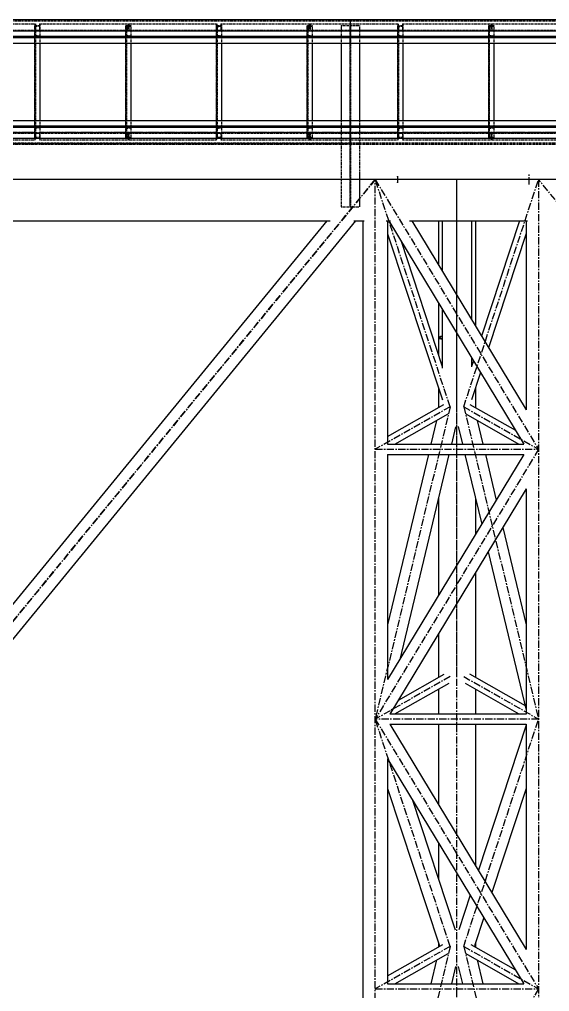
# Model space of a CAD drawing. Header units: millimetres. Extents: x 5143 to 30813, y 232 to 21408.
# Drawn here: x 17973 to 18557, y 5006 to 6077 of the extents above; entities that cross this region are included whole.
import ezdxf

# ---------------------------------------------------------------- set-up
doc = ezdxf.new("R2010")
doc.units = ezdxf.units.MM
doc.header["$LTSCALE"] = 0.25
for name, pattern in [('CENTER', [50.8, 31.75, -6.35, 6.35, -6.35]), ('XKITLINE00', [0]), ('XKITLINE02', [4, 2, -2]), ('XKITLINE03', [6, 3, -1, 1, -1])]:
    doc.linetypes.add(name, pattern=pattern)

msp = doc.modelspace()

# ---------------------------------------------------------------- linework, layer by layer
at = {"color": 7, "linetype": 'XKITLINE00'}
for p, q in [((17635, 6076.7), (18337.5, 6076.7)), ((18337.5, 6076.7), (18337.5, 6056.7)), ((18337.5, 6076.7), (18937.5, 6076.7)), ((18337.5, 6076.7), (18337.5, 6056.7)), ((17635, 6056.7), (18337.5, 6056.7)), ((18337.5, 6056.7), (18337.5, 6050.5)), ((18337.5, 6056.7), (18937.5, 6056.7)), ((18337.5, 6056.7), (18337.5, 6050.5)), ((17635, 6050.5), (18337.5, 6050.5)), ((17990, 6050.5), (17990, 5965.5)), ((17995.5, 6050.5), (17995.5, 5965.5)), ((18090, 6050.5), (18090, 5965.5)), ((18095.5, 6050.5), (18095.5, 5965.5)), ((18190, 6050.5), (18190, 5965.5)), ((18195.5, 6050.5), (18195.5, 5965.5)), ((18290, 6050.5), (18290, 5965.5)), ((18295.5, 6050.5), (18295.5, 5965.5)), ((18327.5, 6050.5), (18327.5, 5965.5)), ((18337.5, 6050.5), (18937.5, 6050.5)), ((18347.5, 6050.5), (18347.5, 5965.5)), ((18390, 6050.5), (18390, 5965.5)), ((18395.5, 6050.5), (18395.5, 5965.5)), ((18490, 6050.5), (18490, 5965.5)), ((18495.5, 6050.5), (18495.5, 5965.5)), ((17635, 5965.5), (18337.5, 5965.5)), ((17673.7, 5959.3), (18337.5, 5959.3)), ((18337.5, 5965.5), (18937.5, 5965.5)), ((18337.5, 5965.5), (18337.5, 5959.3)), ((18337.5, 5965.5), (18337.5, 5959.3)), ((18337.5, 5959.3), (18937.5, 5959.3)), ((18337.5, 5959.3), (18337.5, 5946)), ((18337.5, 5959.3), (18337.5, 5946))]:
    msp.add_line(p, q, dxfattribs=at)
at = {"color": 3, "linetype": 'XKITLINE02'}
for p, q in [((17635, 6075.8), (18337.5, 6075.8)), ((17635, 6075.3), (18337.5, 6075.3)), ((18337.5, 6075.8), (18937.5, 6075.8)), ((18337.5, 6075.3), (18937.5, 6075.3)), ((17892.7, 6072), (17990.4, 6072)), ((17892.7, 6064), (17995.6, 6064)), ((17893.3, 6064.8), (17995.6, 6064.8)), ((17989.7, 6064.8), (17989.7, 6064)), ((17989.7, 6064.8), (18092.2, 6064.8)), ((17989.7, 6064), (18092.7, 6064)), ((17989.8, 6072), (17989.8, 6064)), ((17990, 6070), (17990, 5946)), ((17990, 6070), (17990, 6050.5)), ((17990, 6070), (17995.5, 6070)), ((17990, 6070), (17995.5, 6070)), ((17990, 6070), (17990, 6058)), ((17990.4, 6072), (17990.4, 6064.8)), ((17990.7, 6070), (17990.7, 5946)), ((17995.5, 6069.3), (17990.7, 6068.9)), ((17990.7, 6068.9), (17990.7, 6059)), ((17994.9, 6072), (17994.9, 6064.8)), ((17994.9, 6072), (18092.7, 6072)), ((17995.5, 6072), (17995.5, 6064)), ((17995.5, 6070), (17995.5, 5946)), ((17995.5, 6070), (17995.5, 6050.5)), ((17995.5, 6070), (17995.5, 6069.3)), ((17995.6, 6064.8), (17995.6, 6064)), ((18086.9, 6064.8), (18086.9, 6064)), ((18090, 6070), (18090, 5946)), ((18090, 6070), (18090, 6050.5)), ((18090, 6070), (18095.5, 6070)), ((18090, 6070), (18095.5, 6070)), ((18090, 6070), (18090, 6058)), ((18090, 6064), (18092.7, 6064)), ((18090.7, 6070), (18090.7, 5946)), ((18090.7, 6068.9), (18095.5, 6069.3)), ((18090.7, 6068.9), (18090.7, 6059)), ((18092.2, 6072), (18092.2, 6064.8)), ((18092.7, 6072), (18190.4, 6072)), ((18092.7, 6072), (18092.7, 6064)), ((18092.7, 6072), (18092.7, 6064)), ((18092.7, 6064), (18195.6, 6064)), ((18093.3, 6072), (18093.3, 6064.8)), ((18093.3, 6064.8), (18195.6, 6064.8)), ((18095.5, 6070), (18095.5, 5946)), ((18095.5, 6070), (18095.5, 6050.5)), ((18095.5, 6070), (18095.5, 6069.3)), ((18098.6, 6064.8), (18098.6, 6064)), ((18189.7, 6064.8), (18189.7, 6064)), ((18189.7, 6064.8), (18292.2, 6064.8)), ((18189.7, 6064), (18292.7, 6064)), ((18189.8, 6072), (18189.8, 6064)), ((18190, 6070), (18190, 5946)), ((18190, 6070), (18190, 6050.5)), ((18190, 6070), (18195.5, 6070)), ((18190, 6070), (18195.5, 6070)), ((18190, 6070), (18190, 6058)), ((18190.4, 6072), (18190.4, 6064.8)), ((18190.7, 6070), (18190.7, 5946)), ((18190.7, 6068.9), (18195.5, 6069.3)), ((18190.7, 6068.9), (18190.7, 6059)), ((18194.9, 6072), (18194.9, 6064.8)), ((18194.9, 6072), (18292.7, 6072)), ((18195.5, 6072), (18195.5, 6064)), ((18195.5, 6070), (18195.5, 5946)), ((18195.5, 6070), (18195.5, 6050.5)), ((18195.5, 6070), (18195.5, 6069.3)), ((18195.6, 6064.8), (18195.6, 6064)), ((18286.9, 6064.8), (18286.9, 6064)), ((18290, 6070), (18290, 5946)), ((18290, 6070), (18290, 6050.5)), ((18290, 6070), (18295.5, 6070)), ((18290, 6070), (18295.5, 6070)), ((18290, 6070), (18290, 6058)), ((18290, 6064), (18292.7, 6064)), ((18290.7, 6070), (18290.7, 5946)), ((18290.7, 6068.9), (18295.5, 6069.3)), ((18290.7, 6068.9), (18290.7, 6059)), ((18292.2, 6072), (18292.2, 6064.8)), ((18292.7, 6072), (18337.5, 6072)), ((18292.7, 6072), (18292.7, 6064)), ((18292.7, 6072), (18292.7, 6064)), ((18292.7, 6064), (18395.6, 6064)), ((18293.3, 6072), (18293.3, 6064.8)), ((18293.3, 6064.8), (18395.6, 6064.8)), ((18295.5, 6070), (18295.5, 5946)), ((18295.5, 6070), (18295.5, 6050.5)), ((18295.5, 6070), (18295.5, 6069.3)), ((18298.6, 6064.8), (18298.6, 6064)), ((18327.5, 6070), (18347.5, 6070)), ((18327.5, 6070), (18327.5, 6050.5)), ((18337.2, 6070), (18337.2, 5870.3)), ((18337.5, 6072), (18390.4, 6072)), ((18337.5, 6064.8), (18395.6, 6064.8)), ((18337.5, 6064), (18389.8, 6064)), ((18337.8, 6070), (18337.8, 5870.3)), ((18347.5, 6070), (18347.5, 6050.5)), ((18389.7, 6064.8), (18389.7, 6064)), ((18389.7, 6064.8), (18492.2, 6064.8)), ((18389.7, 6064), (18492.7, 6064)), ((18389.8, 6072), (18389.8, 6064)), ((18390, 6070), (18395.5, 6070)), ((18390, 6070), (18390, 6058)), ((18390, 6070), (18390, 5946)), ((18390, 6070), (18390, 6050.5)), ((18390, 6070), (18395.5, 6070)), ((18390.4, 6072), (18390.4, 6064.8)), ((18390.7, 6070), (18390.7, 5946)), ((18390.7, 6068.9), (18395.5, 6069.3)), ((18390.7, 6068.9), (18390.7, 6059)), ((18394.9, 6072), (18394.9, 6064.8)), ((18394.9, 6072), (18492.7, 6072)), ((18395.5, 6072), (18395.5, 6064)), ((18395.5, 6070), (18395.5, 6069.3)), ((18395.5, 6070), (18395.5, 5946)), ((18395.5, 6070), (18395.5, 6050.5)), ((18395.6, 6064.8), (18395.6, 6064)), ((18486.9, 6064.8), (18486.9, 6064)), ((18490, 6070), (18495.5, 6070)), ((18490, 6070), (18490, 6058)), ((18490, 6070), (18490, 5946)), ((18490, 6070), (18490, 6050.5)), ((18490, 6070), (18495.5, 6070)), ((18490, 6064), (18492.7, 6064)), ((18490.7, 6070), (18490.7, 5946)), ((18490.7, 6068.9), (18495.5, 6069.3)), ((18490.7, 6068.9), (18490.7, 6059)), ((18492.2, 6072), (18492.2, 6064.8)), ((18492.7, 6072), (18590.4, 6072)), ((18492.7, 6072), (18492.7, 6064)), ((18492.7, 6072), (18492.7, 6064)), ((18492.7, 6064), (18595.6, 6064)), ((18493.3, 6072), (18493.3, 6064.8)), ((18493.3, 6064.8), (18595.6, 6064.8)), ((18495.5, 6070), (18495.5, 6069.3)), ((18495.5, 6070), (18495.5, 5946)), ((18495.5, 6070), (18495.5, 6050.5)), ((18498.6, 6064.8), (18498.6, 6064)), ((17635, 6058.1), (18337.5, 6058.1)), ((17635, 6058), (18337.5, 6058)), ((17635, 6057.5), (18337.5, 6057.5)), ((17635, 6057.1), (18337.5, 6057.1)), ((17990, 6058), (17995.5, 6058)), ((17990.7, 6059), (17995.5, 6058.7)), ((17995.5, 6058.7), (17995.5, 6058)), ((18090, 6058), (18095.5, 6058)), ((18090.7, 6059), (18095.5, 6058.7)), ((18095.5, 6058.7), (18095.5, 6058)), ((18190, 6058), (18195.5, 6058)), ((18190.7, 6059), (18195.5, 6058.7)), ((18195.5, 6058.7), (18195.5, 6058)), ((18290, 6058), (18295.5, 6058)), ((18290.7, 6059), (18295.5, 6058.7)), ((18295.5, 6058.7), (18295.5, 6058)), ((18337.5, 6058.1), (18937.5, 6058.1)), ((18337.5, 6058), (18937.5, 6058)), ((18337.5, 6058), (18337.5, 6056.7)), ((18337.5, 6058), (18337.5, 6056.7)), ((18337.5, 6057.5), (18937.5, 6057.5)), ((18337.5, 6057.1), (18937.5, 6057.1)), ((18390, 6058), (18395.5, 6058)), ((18390.7, 6059), (18395.5, 6058.7)), ((18395.5, 6058.7), (18395.5, 6058)), ((18490, 6058), (18495.5, 6058)), ((18490.7, 6059), (18495.5, 6058.7)), ((18495.5, 6058.7), (18495.5, 6058)), ((17635, 5958.8), (18337.5, 5958.8)), ((17673.7, 5958), (18337.5, 5958)), ((17674.5, 5958.4), (18337.5, 5958.4)), ((17675.1, 5957.9), (18337.5, 5957.9)), ((17990, 5958), (17995.5, 5958)), ((17990, 5958), (17990, 5946)), ((17995.5, 5957.3), (17990.7, 5956.9)), ((17990.7, 5956.9), (17990.7, 5947)), ((17995.5, 5958), (17995.5, 5957.3)), ((18090, 5958), (18095.5, 5958)), ((18090, 5958), (18090, 5946)), ((18090.7, 5956.9), (18095.5, 5957.3)), ((18090.7, 5956.9), (18090.7, 5947)), ((18095.5, 5958), (18095.5, 5957.3)), ((18190, 5958), (18195.5, 5958)), ((18190, 5958), (18190, 5946)), ((18190.7, 5956.9), (18195.5, 5957.3)), ((18190.7, 5956.9), (18190.7, 5947)), ((18195.5, 5958), (18195.5, 5957.3)), ((18290, 5958), (18295.5, 5958)), ((18290, 5958), (18290, 5946)), ((18290.7, 5956.9), (18295.5, 5957.3)), ((18290.7, 5956.9), (18290.7, 5947)), ((18295.5, 5958), (18295.5, 5957.3)), ((18327.5, 5965.5), (18327.5, 5870.3)), ((18337.5, 5959.3), (18337.5, 5958)), ((18337.5, 5959.3), (18337.5, 5958)), ((18337.5, 5958.8), (18937.5, 5958.8)), ((18337.5, 5958.4), (18937.5, 5958.4)), ((18337.5, 5958), (18937.5, 5958)), ((18337.5, 5957.9), (18937.5, 5957.9)), ((18347.5, 5965.5), (18347.5, 5870.3)), ((18390, 5958), (18395.5, 5958)), ((18390, 5958), (18390, 5946)), ((18390.7, 5956.9), (18395.5, 5957.3)), ((18390.7, 5956.9), (18390.7, 5947)), ((18395.5, 5958), (18395.5, 5957.3)), ((18490, 5958), (18495.5, 5958)), ((18490, 5958), (18490, 5946)), ((18490.7, 5956.9), (18495.5, 5957.3)), ((18490.7, 5956.9), (18490.7, 5947)), ((18495.5, 5958), (18495.5, 5957.3)), ((17892.7, 5952), (17995.6, 5952)), ((17893.3, 5951.2), (17995.6, 5951.2)), ((17989.7, 5952), (18092.7, 5952)), ((17989.7, 5952), (17989.7, 5951.2)), ((17989.7, 5951.2), (18092.2, 5951.2)), ((17989.8, 5952), (17989.8, 5944)), ((17990, 5946), (17995.5, 5946)), ((17990, 5946), (17995.5, 5946)), ((17990.4, 5951.2), (17990.4, 5944)), ((17990.7, 5947), (17995.5, 5946.7)), ((17994.9, 5951.2), (17994.9, 5944)), ((17995.5, 5952), (17995.5, 5944)), ((17995.5, 5946.7), (17995.5, 5946)), ((17995.6, 5952), (17995.6, 5951.2)), ((18086.9, 5952), (18086.9, 5951.2)), ((18090, 5946), (18095.5, 5946)), ((18090, 5946), (18095.5, 5946)), ((18090.7, 5947), (18095.5, 5946.7)), ((18092.2, 5951.2), (18092.2, 5944)), ((18092.7, 5952), (18195.6, 5952)), ((18092.7, 5952), (18092.7, 5944)), ((18092.7, 5952), (18092.7, 5944)), ((18093.3, 5951.2), (18195.6, 5951.2)), ((18093.3, 5951.2), (18093.3, 5944)), ((18095.5, 5946.7), (18095.5, 5946)), ((18098.6, 5952), (18098.6, 5951.2)), ((18189.7, 5952), (18292.7, 5952)), ((18189.7, 5952), (18189.7, 5951.2)), ((18189.7, 5951.2), (18292.2, 5951.2)), ((18189.8, 5952), (18189.8, 5944)), ((18190, 5946), (18195.5, 5946)), ((18190, 5946), (18195.5, 5946)), ((18190.4, 5951.2), (18190.4, 5944)), ((18190.7, 5947), (18195.5, 5946.7)), ((18194.9, 5951.2), (18194.9, 5944)), ((18195.5, 5952), (18195.5, 5944)), ((18195.5, 5946.7), (18195.5, 5946)), ((18195.6, 5952), (18195.6, 5951.2)), ((18286.9, 5952), (18286.9, 5951.2)), ((18290, 5946), (18295.5, 5946)), ((18290, 5946), (18295.5, 5946)), ((18290.7, 5947), (18295.5, 5946.7)), ((18292.2, 5951.2), (18292.2, 5944)), ((18292.7, 5952), (18395.6, 5952)), ((18292.7, 5952), (18292.7, 5944)), ((18292.7, 5952), (18292.7, 5944)), ((18293.3, 5951.2), (18395.6, 5951.2)), ((18293.3, 5951.2), (18293.3, 5944)), ((18295.5, 5946.7), (18295.5, 5946)), ((18298.6, 5952), (18298.6, 5951.2)), ((18337.5, 5946), (18337.5, 5939.3)), ((18337.5, 5946), (18337.5, 5939.3)), ((18389.7, 5952), (18492.7, 5952)), ((18389.7, 5952), (18389.7, 5951.2)), ((18389.7, 5951.2), (18492.2, 5951.2)), ((18389.8, 5952), (18389.8, 5944)), ((18390, 5946), (18395.5, 5946)), ((18390, 5946), (18395.5, 5946)), ((18390.4, 5951.2), (18390.4, 5944)), ((18390.7, 5947), (18395.5, 5946.7)), ((18394.9, 5951.2), (18394.9, 5944)), ((18395.5, 5952), (18395.5, 5944)), ((18395.5, 5946.7), (18395.5, 5946)), ((18395.6, 5952), (18395.6, 5951.2)), ((18486.9, 5952), (18486.9, 5951.2)), ((18490, 5946), (18495.5, 5946)), ((18490, 5946), (18495.5, 5946)), ((18490.7, 5947), (18495.5, 5946.7)), ((18492.2, 5951.2), (18492.2, 5944)), ((18492.7, 5952), (18595.6, 5952)), ((18492.7, 5952), (18492.7, 5944)), ((18492.7, 5952), (18492.7, 5944)), ((18493.3, 5951.2), (18595.6, 5951.2)), ((18493.3, 5951.2), (18493.3, 5944)), ((18495.5, 5946.7), (18495.5, 5946)), ((18498.6, 5952), (18498.6, 5951.2)), ((17692.3, 5940.7), (18337.5, 5940.7)), ((17692.8, 5940.1), (18337.5, 5940.1)), ((17693.7, 5939.3), (18337.5, 5939.3)), ((17892.7, 5944), (17990.4, 5944)), ((17994.9, 5944), (18092.7, 5944)), ((18092.7, 5944), (18190.4, 5944)), ((18194.9, 5944), (18292.7, 5944)), ((18292.7, 5944), (18390.4, 5944)), ((18337.5, 5940.7), (18937.5, 5940.7)), ((18337.5, 5940.1), (18937.5, 5940.1)), ((18337.5, 5939.3), (18937.5, 5939.3)), ((18394.9, 5944), (18492.7, 5944)), ((18492.7, 5944), (18590.4, 5944)), ((18347.5, 5905.8), (18347.5, 5870.3)), ((18327.5, 5870.3), (18347.5, 5870.3))]:
    msp.add_line(p, q, dxfattribs=at)
at = {"color": 1, "linetype": 'XKITLINE03'}
for p, q in [((17635, 6064), (18337.5, 6064)), ((17892.7, 6064), (17989.8, 6064)), ((17990, 5946), (17990, 6070)), ((17995.5, 6064), (18092.7, 6064)), ((18090, 5946), (18090, 6070)), ((18092.7, 6064), (18189.8, 6064)), ((18190, 5946), (18190, 6070)), ((18195.5, 6064), (18292.7, 6064)), ((18290, 5946), (18290, 6070)), ((18292.7, 6064), (18389.8, 6064)), ((18337.5, 5870.3), (18337.5, 6070)), ((18337.5, 6064), (18937.5, 6064)), ((18390, 5946), (18390, 6070)), ((18395.5, 6064), (18492.7, 6064)), ((18490, 5946), (18490, 6070)), ((18492.7, 6064), (18589.8, 6064)), ((18337.5, 6058), (17635, 6058)), ((18937.5, 6058), (18337.5, 6058)), ((17635, 5958), (18337.5, 5958)), ((18337.5, 5958), (18937.5, 5958)), ((17989.8, 5952), (17892.7, 5952)), ((18092.7, 5952), (17995.5, 5952)), ((18189.8, 5952), (18092.7, 5952)), ((18292.7, 5952), (18195.5, 5952)), ((18389.8, 5952), (18292.7, 5952)), ((18337.5, 5952), (18937.5, 5952)), ((18492.7, 5952), (18395.5, 5952)), ((18589.8, 5952), (18492.7, 5952))]:
    msp.add_line(p, q, dxfattribs=at)
at = {"color": 8, "linetype": 'XKITLINE00'}
for p, q in [((17635, 5946), (20275, 5946)), ((17635, 5854.6), (18315.4, 5854.6)), ((18311.7, 5854.6), (17635, 5029.6)), ((18311.7, 5854.6), (17635, 5029.6)), ((18343.3, 5854.6), (17650.5, 5010.1)), ((18343.3, 5854.6), (17650.5, 5010.1)), ((18341.4, 5854.6), (18352.8, 5854.6)), ((18351.3, 5854.6), (18351.3, 4780.4)), ((18377.2, 5854.6), (18381.7, 5854.6)), ((18378.6, 5854.6), (18378.6, 5608.6)), ((18379.9, 5854.6), (18528.8, 5608.6)), ((18402.7, 5854.6), (18532.8, 5854.6)), ((18405.4, 5854.6), (18531.3, 5646.6)), ((18434.7, 5854.6), (18434.7, 5806.2)), ((18438.9, 5854.6), (18438.9, 5799.4)), ((18471.1, 5854.6), (18471.1, 5746.1)), ((18475.3, 5854.6), (18475.3, 5739.2)), ((18524, 5854.6), (18482.2, 5727.8)), ((18531.3, 5854.6), (18531.3, 5646.6)), ((18378.6, 5840.6), (18439, 5657.6)), ((18531.3, 5840.7), (18489.9, 5715)), ((18393.4, 5832.3), (18438.9, 5694.3)), ((18434.7, 5764.1), (18434.7, 5726.2)), ((18438.9, 5757.2), (18438.9, 5692.5)), ((18435, 5726.6), (18434.7, 5726.2)), ((18434.7, 5726.2), (18435, 5725.7)), ((18434.7, 5726.2), (18434.7, 5706.9)), ((18435, 5726.6), (18435.9, 5727.1)), ((18435, 5725.7), (18435.9, 5725.2)), ((18435.9, 5727.1), (18437.4, 5727.5)), ((18436.2, 5726.6), (18435.9, 5726.2)), ((18435.9, 5726.2), (18436.2, 5725.7)), ((18435.9, 5725.2), (18437.4, 5724.8)), ((18436.2, 5726.6), (18437, 5727)), ((18436.2, 5725.7), (18437, 5725.3)), ((18437, 5727), (18438.4, 5727.4)), ((18437, 5725.3), (18438.4, 5724.9)), ((18437.4, 5727.5), (18438.9, 5727.8)), ((18437.4, 5724.8), (18438.9, 5724.5)), ((18438.4, 5727.4), (18438.9, 5727.5)), ((18438.4, 5724.9), (18438.9, 5724.8)), ((18471.1, 5703.9), (18471.1, 5694)), ((18473.2, 5700.5), (18471.1, 5694.2)), ((18480.9, 5687.7), (18471, 5657.5)), ((18434.7, 5670.5), (18434.7, 5649.2)), ((18475.3, 5670.6), (18475.3, 5649.2)), ((18438.9, 5657.8), (18438.9, 5657.5)), ((18378.6, 5617.3), (18440.5, 5652.4)), ((18469.4, 5652.5), (18519.5, 5624)), ((18386.5, 5608.7), (18445.4, 5642.2)), ((18432.6, 5634.9), (18426.4, 5608.7)), ((18464.8, 5642), (18523.4, 5608.7)), ((18477.4, 5634.9), (18483.6, 5608.7)), ((18453.5, 5627.8), (18448.9, 5608.7)), ((18456.5, 5628), (18461.1, 5608.7)), ((18378.6, 5608.7), (18528.8, 5608.7)), ((18528.8, 5597.3), (18378.6, 5349.3)), ((18378.6, 5597.3), (18528.9, 5597.3)), ((18423.6, 5597.3), (18378.6, 5409.6)), ((18378.6, 5597.3), (18378.6, 5349.3)), ((18446.1, 5597.3), (18392, 5371.4)), ((18463.8, 5597.3), (18482.3, 5520.4)), ((18486.4, 5597.3), (18498.4, 5547.1)), ((18531.3, 5559.3), (18381.1, 5311.3)), ((18434.7, 5549.5), (18434.7, 5441.9)), ((18475.3, 5549.5), (18475.3, 5508.9)), ((18531.3, 5559.3), (18531.3, 5311.3)), ((18505.6, 5516.9), (18531.3, 5409.6)), ((18489.5, 5490.2), (18531.3, 5315.7)), ((18475.3, 5466.8), (18475.3, 5351.9)), ((18434.7, 5399.7), (18434.7, 5351.9)), ((18386.5, 5311.4), (18446.4, 5345.4)), ((18390.5, 5326.7), (18440.9, 5355.4)), ((18464, 5345.2), (18523.4, 5311.4)), ((18468.8, 5355.6), (18530.1, 5320.7)), ((18434.7, 5338.8), (18434.7, 5311.4)), ((18475.3, 5338.8), (18475.3, 5311.4)), ((18381.2, 5311.4), (18531.3, 5311.4)), ((18381.1, 5300), (18531.4, 5300)), ((18381.2, 5300), (18531.3, 5052)), ((18434.7, 5300), (18434.7, 5211.7)), ((18475.3, 5300), (18475.3, 5144.6)), ((18531.3, 5299.2), (18478.6, 5139.1)), ((18531.3, 5300), (18531.3, 5052)), ((18378.6, 5262), (18528.8, 5014)), ((18378.6, 5262), (18378.6, 5014)), ((18378.6, 5229.3), (18435.7, 5056)), ((18531.3, 5229.3), (18493.5, 5114.5)), ((18405.5, 5217.6), (18453.1, 5073.4)), ((18434.7, 5169.5), (18434.7, 5129.1)), ((18469.6, 5111.8), (18457, 5073.6)), ((18484.5, 5087.2), (18474.2, 5055.9)), ((18378.6, 5022.7), (18439.4, 5057.2)), ((18434.7, 5059.1), (18434.7, 5054.6)), ((18470.4, 5057.3), (18519.5, 5029.5)), ((18475.3, 5059.1), (18475.3, 5054.6)), ((18386.5, 5014.1), (18445.5, 5047.6)), ((18464.8, 5047.4), (18523.4, 5014.1)), ((18432.6, 5040.3), (18426.3, 5014.1)), ((18477.4, 5040.3), (18483.6, 5014.1)), ((18453.4, 5033.1), (18448.9, 5014.1)), ((18456.5, 5033.3), (18461.1, 5014.1)), ((18378.6, 5014.1), (18528.8, 5014.1))]:
    msp.add_line(p, q, dxfattribs=at)
at = {"color": 8, "linetype": 'CENTER'}
for p, q in [((18389.6, 5903.8), (18389.6, 5896.8)), ((18534.5, 5894.8), (18534.5, 5905.8)), ((20275, 5900.3), (17635, 5900.3)), ((18455, 5900.3), (17635, 5900.3)), ((20245, 5900.3), (17635, 5900.3)), ((18365, 5900.3), (17635, 5010.4)), ((17635, 5010.4), (18365, 5900.3)), ((18365, 5900.3), (18545, 5603)), ((18447.5, 5649.9), (18365, 5900.3)), ((18365, 4780.4), (18365, 5900.3)), ((19275, 5900.3), (18455, 5900.3)), ((18455, 5352.6), (18455, 5900.3)), ((18455, 5649.9), (18455, 5900.3)), ((18462.5, 5649.9), (18545, 5900.3)), ((20005, 4120.6), (18545, 5900.3)), ((18545, 5900.3), (18545, 4780.4)), ((18455, 4834.3), (18455, 5726.2)), ((18447.5, 5649.9), (18365, 5305.7)), ((18447.5, 5649.9), (18365, 5603)), ((18462.5, 5649.9), (18545, 5305.7)), ((18462.5, 5649.9), (18545, 5603)), ((18545, 5603), (18365, 5305.7)), ((18365, 5603), (18545, 5603)), ((18447.5, 5352.6), (18365, 5305.7)), ((18462.5, 5352.6), (18545, 5305.7)), ((18365, 5305.7), (18545, 5008.4)), ((18545, 5305.7), (18365, 5305.7)), ((18447.5, 5055.3), (18365, 5305.7)), ((18462.5, 5055.3), (18545, 5305.7)), ((18447.5, 5055.3), (18365, 4711.5)), ((18447.5, 5055.3), (18365, 5008.4)), ((18462.5, 5055.3), (18545, 4711.5)), ((18462.5, 5055.3), (18545, 5008.4)), ((18545, 5008.4), (18365, 4711.5)), ((18365, 5008.4), (18545, 5008.4))]:
    msp.add_line(p, q, dxfattribs=at)
at = {"color": 1, "linetype": 'XKITLINE00'}
for centre in [(17989.8, 6064), (17990, 6070), (17995.5, 6064), (18090, 6070), (18092.7, 6064), (18092.7, 6064), (18189.8, 6064), (18190, 6070), (18195.5, 6064), (18290, 6070), (18292.7, 6064), (18292.7, 6064), (18337.5, 6070), (18337.5, 6064), (18337.5, 6064), (18389.8, 6064), (18390, 6070), (18395.5, 6064), (18490, 6070), (18492.7, 6064), (18492.7, 6064), (17990, 6058), (18090, 6058), (18190, 6058), (18290, 6058), (18337.5, 6058), (18337.5, 6058), (18390, 6058), (18490, 6058), (17990, 5958), (18090, 5958), (18190, 5958), (18290, 5958), (18337.5, 5958), (18337.5, 5958), (18390, 5958), (18490, 5958), (17989.8, 5952), (17990, 5946), (17995.5, 5952), (18090, 5946), (18092.7, 5952), (18092.7, 5952), (18189.8, 5952), (18190, 5946), (18195.5, 5952), (18290, 5946), (18292.7, 5952), (18292.7, 5952), (18337.5, 5952), (18389.8, 5952), (18390, 5946), (18395.5, 5952), (18490, 5946), (18492.7, 5952), (18492.7, 5952), (18337.5, 5870.3)]:
    msp.add_circle(centre, 0.05, dxfattribs=at)
at = {"color": 8, "linetype": 'XKITLINE00'}
for centre in [(18389.6, 5903.8), (18534.5, 5905.8), (18365, 5900.3), (18365, 5900.3), (18365, 5900.3), (18365, 5900.3), (18365, 5900.3), (18389.6, 5896.8), (18455, 5900.3), (18455, 5900.3), (18455, 5900.3), (18455, 5900.3), (18534.5, 5894.8), (18545, 5900.3), (18545, 5900.3), (18545, 5900.3), (18455, 5726.2), (18447.5, 5649.9), (18447.5, 5649.9), (18447.5, 5649.9), (18455, 5649.9), (18462.5, 5649.9), (18462.5, 5649.9), (18462.5, 5649.9), (18365, 5603), (18365, 5603), (18545, 5603), (18545, 5603), (18545, 5603), (18545, 5603), (18447.5, 5352.6), (18455, 5352.6), (18462.5, 5352.6), (18365, 5305.7), (18365, 5305.7), (18365, 5305.7), (18365, 5305.7), (18365, 5305.7), (18365, 5305.7), (18545, 5305.7), (18545, 5305.7), (18545, 5305.7), (18545, 5305.7), (18447.5, 5055.3), (18447.5, 5055.3), (18447.5, 5055.3), (18462.5, 5055.3), (18462.5, 5055.3), (18462.5, 5055.3), (18365, 5008.4), (18365, 5008.4), (18545, 5008.4), (18545, 5008.4), (18545, 5008.4), (18545, 5008.4)]:
    msp.add_circle(centre, 0.05, dxfattribs=at)

doc.saveas('drawing.dxf')
